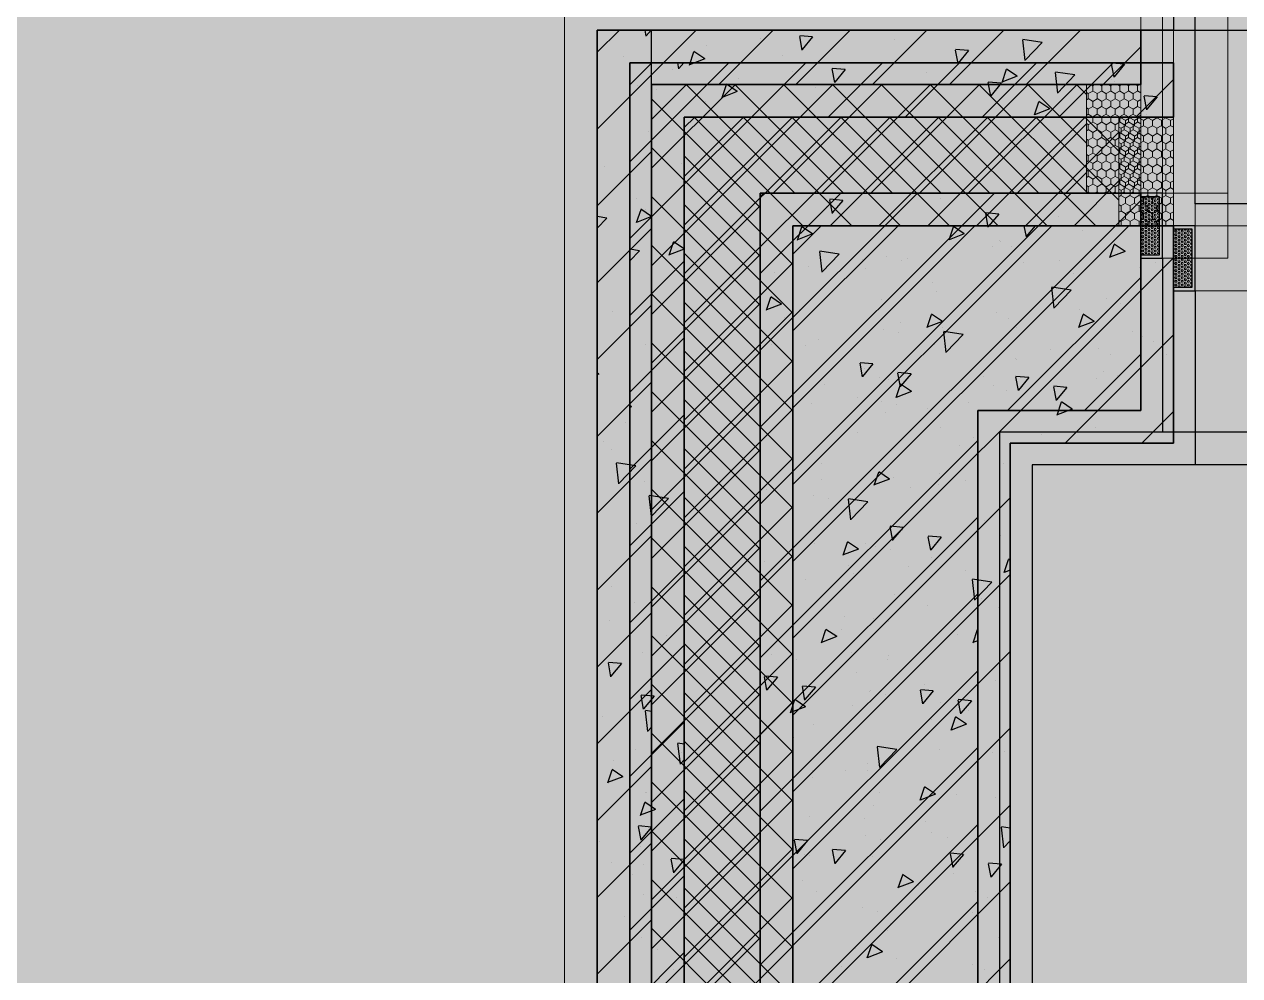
# Model space of a CAD drawing. Header units: inches. Extents: x 143994 to 247866, y 243815 to 272761.
# Drawn here: x 159149 to 160267, y 263256 to 264131 of the extents above; entities that cross this region are included whole.
import ezdxf

# ---------------------------------------------------------------- set-up
doc = ezdxf.new("R2010")
doc.units = ezdxf.units.IN
doc.header["$LTSCALE"] = 1000
doc.header["$MEASUREMENT"] = 0
doc.layers.get('DEFPOINTS').update_dxf_attribs({"color": 62})
for name, color, linetype in [('0-建筑1F', 127, 'Continuous'), ('0-建筑2F', 127, 'Continuous'), ('A-S-face(建筑粉刷线)', 136, 'Continuous'), ('A-Wall-Patn', 255, 'Continuous'), ('PUB_HATCH', 8, 'Continuous')]:
    doc.layers.add(name, color=color, linetype=linetype)
for name, color, linetype, lineweight in [('A-M-Stone', 11, 'Continuous', 15), ('A-Wall', 254, 'Continuous', 35), ('MQ-HZ幕墙绘制', 6, 'Continuous', 13), ('W-保温层', 8, 'Continuous', 13)]:
    doc.layers.add(name, color=color, linetype=linetype, lineweight=lineweight)

# ---------------------------------------------------------------- blocks, each defined once
blk = doc.blocks.new('144')
at = {"layer": 'MQ-HZ幕墙绘制'}
h = blk.add_hatch(dxfattribs=at)
h.set_pattern_fill('HONEY', color=127, scale=3, angle=-90)
h.set_pattern_definition([(270, (1022276.5767, -378726.782), (4.124445, -7.14375), [4.7625, -9.525]), (30, (1022276.5767, -378726.782), (4.12444648, 7.143749147), [4.7625, -9.525]), (330, (1022276.5767, -378726.782), (8.24889148, -8.53e-07), [-9.525, 4.7625])])
h.paths.add_polyline_path([(641136.9, -376210.3), (641136.9, -376110.3), (641086.9, -376110.3), (641086.9, -376210.3)])
h = blk.add_hatch(dxfattribs=at)
h.set_pattern_fill('HEX', color=127, angle=-180, style=0)
h.set_pattern_definition([(180, (641312.314, -377391.232), (-6e-16, -1.649778), [0.9525, -1.905]), (300, (641312.314, -377391.232), (1.4287497, 0.824889), [0.9525, -1.905]), (240, (641311.3615, -377391.232), (1.4287497, -0.824889), [0.9525, -1.905])])
h.paths.add_polyline_path([(641136.9, -376213.3), (641136.9, -376267.3), (641153.9, -376267.3), (641153.9, -376213.3)])
at = {"layer": 'A-M-Stone', "color": 127}
blk.add_line((640606.9, -379670.3), (640606.9, -376030.3), dxfattribs=at)
at = {"layer": 'A-S-face(建筑粉刷线)', "color": 127}
for p, q in [((641136.9, -376430.3), (641006.9, -376430.3)), ((641006.9, -376430.3), (641006.9, -380030.3))]:
    blk.add_line(p, q, dxfattribs=at)
blk.add_lwpolyline([(641156.9, -376270.3), (641156.9, -376430.3), (641136.9, -376430.3)], dxfattribs=at)
at = {"layer": 'A-Wall', "color": 127}
for p, q in [((641136.9, -376060.3), (640636.9, -376060.3)), ((640636.9, -376060.3), (640636.9, -379750.3)), ((641136.9, -376110.3), (641136.9, -376060.3)), ((640686.9, -379750.3), (640686.9, -376110.3)), ((640686.9, -376110.3), (641136.9, -376110.3)), ((641136.9, -376210.3), (640786.9, -376210.3)), ((640786.9, -376210.3), (640786.9, -379850.3)), ((641136.9, -376410.3), (641136.9, -376210.3)), ((640986.9, -380010.3), (640986.9, -376410.3)), ((640986.9, -376410.3), (641136.9, -376410.3))]:
    blk.add_line(p, q, dxfattribs=at)
at = {"layer": 'MQ-HZ幕墙绘制', "color": 127}
for p, q in [((641216.9, -376240.3), (641216.9, -375230.3)), ((641136.9, -376210.3), (641136.9, -375930.3)), ((641156.9, -375930.3), (641156.9, -376210.3)), ((641156.9, -376210.3), (641136.9, -376210.3)), ((641216.9, -376210.3), (641156.9, -376210.3)), ((641156.9, -376210.3), (641156.9, -376270.3)), ((641216.9, -376270.3), (641216.9, -376210.3)), ((641156.9, -376270.3), (641216.9, -376270.3))]:
    blk.add_line(p, q, dxfattribs=at)
blk.add_lwpolyline([(641136.9, -376210.3), (641136.9, -376110.3), (641086.9, -376110.3), (641086.9, -376210.3)], close=True, dxfattribs=at)
at = {"layer": 'MQ-HZ幕墙绘制', "color": 127, "lineweight": -3}
blk.add_lwpolyline([(641156.9, -376270.3), (641156.9, -376210.3), (641139.9, -376210.3), (641139.9, -376210.3), (641136.9, -376210.3), (641136.9, -376213.3), (641153.9, -376213.3), (641153.9, -376267.3), (641136.9, -376267.3), (641136.9, -376270.3), (641139.9, -376270.3), (641139.9, -376270.3), (641156.9, -376270.3, 0.000051)], format="xyb", dxfattribs=at)
at = {"layer": 'MQ-HZ幕墙绘制', "color": 127}
blk.add_arc((641220.2, -376237), 1006.7, 359.8126, 90.1874, dxfattribs=at)
at = {"layer": 'PUB_HATCH', "color": 127, "linetype": 'Continuous'}
for p, q in [((640728, -376060.3), (640636.9, -376151.4)), ((640657.3, -376060.3), (640636.9, -376080.7)), ((640680.7, -376060.3), (640681.7, -376066)), ((640686.5, -376060.3), (640682, -376065.5)), ((640798.7, -376060.3), (640748.7, -376110.3)), ((640869.5, -376060.3), (640819.5, -376110.3)), ((640940.2, -376060.3), (640890.2, -376110.3)), ((641010.9, -376060.3), (640960.9, -376110.3)), ((641081.6, -376060.3), (641031.6, -376110.3)), ((640651.4, -376066.1), (640651.4, -376066.1)), ((640787, -376068), (640787, -376068)), ((640822.9, -376066.1), (640825.2, -376078.6)), ((640835.1, -376066.6), (640823.2, -376065.6)), ((640835.1, -376066.6), (640825.5, -376078.1)), ((640910.1, -376069.2), (640910.1, -376069.2)), ((641028.2, -376069.2), (641030.4, -376088.2)), ((641046.3, -376071.6), (641028.5, -376068.8)), ((641046.3, -376071.6), (641030.7, -376087.8)), ((640725.6, -376080.6), (640721.5, -376092.7)), ((640735.8, -376086.8), (640725.9, -376080.1)), ((640737, -376074.6), (640737, -376074.6)), ((640807.5, -376083.3), (640807.5, -376083.3)), ((640966.3, -376078.6), (640968.7, -376091.1)), ((640978.6, -376079.2), (640966.6, -376078.1)), ((640978.6, -376079.2), (640968.9, -376090.6)), ((641136.9, -376075.7), (641102.3, -376110.3)), ((640661.2, -376084.6), (640661.2, -376084.6)), ((640735.8, -376086.8), (640721.8, -376092.2)), ((641109.8, -376091.2), (641112.1, -376103.7)), ((641122, -376091.7), (641110.1, -376090.7)), ((641122, -376091.7), (641112.4, -376103.2)), ((640706.4, -376096.1), (640706.4, -376096.1)), ((641013, -376096.6), (641009, -376108.7)), ((641023.2, -376102.8), (641009.2, -376108.2)), ((641023.2, -376102.8), (641013.3, -376096.1)), ((641109.7, -376105.3), (641109.7, -376105.3)), ((641112.8, -376097.1), (641112.8, -376097.1)), ((640674.4, -376111.7), (640674.4, -376111.7)), ((641112.6, -376108), (641112.6, -376108)), ((640684.3, -376153.5), (640684.3, -376153.5)), ((640686.9, -376172.1), (640636.9, -376222.1)), ((640643.2, -376185.4), (640643.2, -376185.4)), ((641073, -376210.3), (640786.9, -376496.4)), ((641002.3, -376210.3), (640786.9, -376425.7)), ((640931.6, -376210.3), (640786.9, -376354.9)), ((640860.9, -376210.3), (640786.9, -376284.2)), ((640790.2, -376210.3), (640786.9, -376213.5)), ((641136.9, -376217.1), (640786.9, -376567.1)), ((640802.6, -376216.4), (640802.6, -376216.4)), ((640850.6, -376216.5), (640853, -376229)), ((640862.9, -376217), (640850.9, -376216)), ((640862.9, -376217), (640853.2, -376228.5)), ((640952.8, -376215.4), (640952.8, -376215.4)), ((640676.9, -376225.6), (640672.9, -376237.7)), ((640686.9, -376231.7), (640677.2, -376225.1)), ((640681.8, -376225.8), (640681.8, -376225.8)), ((640848.1, -376222.4), (640848.1, -376222.4)), ((640954.9, -376226.9), (640954.9, -376226.9)), ((640994.1, -376229.1), (640996.4, -376241.6)), ((641006.3, -376229.6), (640994.4, -376228.5)), ((640645.9, -376233.3), (640636.9, -376231.9)), ((640645.9, -376233.3), (640636.9, -376242.7)), ((640686.9, -376231.9), (640673.2, -376237.2)), ((640836.2, -376235.4), (640836.2, -376235.4)), ((641006.3, -376229.6), (640996.7, -376241.1)), ((641061.7, -376231.4), (641061.7, -376231.4)), ((641117.4, -376239.3), (641117.4, -376239.3)), ((641133.4, -376238.3), (641133.4, -376238.3)), ((640686.9, -376242.8), (640636.9, -376292.8)), ((640964.3, -376241.6), (640960.3, -376253.7)), ((640974.6, -376247.9), (640960.6, -376253.2)), ((640974.6, -376247.9), (640964.6, -376241.1)), ((641083.4, -376244.9), (641083.4, -376244.9)), ((641107.7, -376241.1), (641107.7, -376241.1)), ((641000.8, -376259.3), (641000.8, -376259.3)), ((641006.7, -376253.9), (641006.7, -376253.9)), ((641007.6, -376254.8), (641007.6, -376254.8)), ((640841.3, -376264), (640843.5, -376283)), ((640859.4, -376266.4), (640841.6, -376263.7)), ((640859.4, -376266.4), (640843.8, -376282.6)), ((640881.3, -376271.5), (640881.3, -376271.5)), ((640902.8, -376268.9), (640902.8, -376268.9)), ((640800.2, -376283), (640800.2, -376283)), ((640831.2, -376278.1), (640831.2, -376278.1)), ((640884.1, -376279.3), (640884.1, -376279.3)), ((641136.9, -376287.8), (641014.4, -376410.3)), ((640796.3, -376306.2), (640792.2, -376318.2)), ((640806.5, -376312.4), (640796.6, -376305.7)), ((641054.7, -376297.1), (641056.9, -376316.1)), ((641072.8, -376299.5), (641055, -376296.8)), ((641072.8, -376299.5), (641057.2, -376315.8)), ((640686.9, -376313.5), (640636.9, -376363.5)), ((640806.5, -376312.4), (640792.5, -376317.7)), ((641080.8, -376317.2), (641080.8, -376317.2)), ((641105.3, -376307.7), (641105.3, -376307.7)), ((640650.9, -376319.3), (640650.9, -376319.3)), ((640809.2, -376324.6), (640809.2, -376324.6)), ((640916, -376329.1), (640916, -376329.1)), ((641004.3, -376320.5), (641004.3, -376320.5)), ((641030.7, -376323.8), (641030.7, -376323.8)), ((641083.7, -376322.2), (641079.7, -376334.3)), ((641094, -376328.4), (641080, -376333.8)), ((641094, -376328.4), (641084, -376321.7)), ((640900.4, -376335.5), (640900.4, -376335.5)), ((640955, -376333.7), (640955, -376333.7)), ((641022.7, -376333.6), (641022.7, -376333.6)), ((641129.5, -376338.1), (641129.5, -376338.1)), ((640797.7, -376349.6), (640797.7, -376349.6)), ((640828.7, -376350.4), (640828.7, -376350.4)), ((641136.9, -376358.5), (641085.1, -376410.3)), ((641109.1, -376358.6), (641109.1, -376358.6)), ((640878.4, -376366.9), (640880.7, -376379.5)), ((640890.6, -376367.5), (640878.7, -376366.4)), ((640890.6, -376367.5), (640881, -376379)), ((641102.9, -376374.3), (641102.9, -376374.3)), ((640638.5, -376376.9), (640636.9, -376375.8)), ((640638.5, -376376.9), (640636.9, -376377.5)), ((640686.9, -376384.2), (640636.9, -376434.2)), ((640992.5, -376378.6), (640992.5, -376378.6)), ((641021.8, -376379.5), (641024.2, -376392)), ((641034.1, -376380), (641022.1, -376379)), ((641034.1, -376380), (641024.4, -376391.5)), ((640915.7, -376386.7), (640911.6, -376398.8)), ((640925.9, -376392.9), (640911.9, -376398.3)), ((640925.9, -376392.9), (640916, -376386.2)), ((641001.9, -376387.1), (641001.9, -376387.1)), ((641028.2, -376396), (641028.2, -376396)), ((640834, -376403.9), (640834, -376403.9)), ((640875.9, -376398.6), (640875.9, -376398.6)), ((640898, -376402.1), (640898, -376402.1)), ((640978.1, -376402.6), (640978.1, -376402.6)), ((640795.3, -376416.2), (640795.3, -376416.2)), ((640902.4, -376412.6), (640902.4, -376412.6)), ((640940.8, -376408.4), (640940.8, -376408.4)), ((640662.6, -376421.7), (640662.6, -376421.7)), ((640642.6, -376438.7), (640642.6, -376438.7)), ((640986.9, -376437.8), (640786.9, -376637.8)), ((640876.2, -376430.7), (640876.2, -376430.7)), ((640982.9, -376435.2), (640982.9, -376435.2)), ((640650.3, -376445.8), (640650.3, -376445.8)), ((640686.9, -376454.9), (640636.9, -376504.9)), ((640654.4, -376458.8), (640656.6, -376477.8)), ((640672.4, -376461.2), (640654.7, -376458.5)), ((640672.4, -376461.2), (640656.9, -376477.5)), ((640895.6, -376468.7), (640895.6, -376468.7)), ((640952.2, -376468.6), (640952.2, -376468.6)), ((640975.6, -376474.9), (640975.6, -376474.9)), ((640792.9, -376482.8), (640792.9, -376482.8)), ((640925.5, -376481.5), (640925.5, -376481.5)), ((640835.6, -376488.7), (640835.6, -376488.7)), ((640849.8, -376491.5), (640849.8, -376491.5)), ((640867.8, -376491.9), (640870, -376510.9)), ((640885.9, -376494.3), (640868.1, -376491.6)), ((640885.9, -376494.3), (640870.3, -376510.6)), ((640986.9, -376508.5), (640786.9, -376708.5)), ((640673.4, -376514.7), (640673.4, -376514.7)), ((640906.1, -376517.4), (640908.5, -376529.9)), ((640918.4, -376517.9), (640906.4, -376516.9)), ((640918.4, -376517.9), (640908.7, -376529.4)), ((640686.9, -376525.7), (640636.9, -376575.7)), ((640837.2, -376532.9), (640837.2, -376532.9)), ((640867, -376531.7), (640863, -376543.8)), ((640877.3, -376537.9), (640863.3, -376543.3)), ((640877.3, -376537.9), (640867.3, -376531.2)), ((640883.5, -376532.6), (640883.5, -376532.6)), ((640893.1, -376535.3), (640893.1, -376535.3)), ((640944, -376537.4), (640944, -376537.4)), ((640790.4, -376549.3), (640790.4, -376549.3)), ((640872.9, -376560.4), (640872.9, -376560.4)), ((640923, -376553.8), (640923, -376553.8)), ((640650.3, -376572.6), (640650.3, -376572.6)), ((640797.2, -376570.4), (640797.2, -376570.4)), ((640670.8, -376587), (640670.8, -376587)), ((640986.9, -376579.2), (640786.9, -376779.2)), ((640686.9, -376596.4), (640636.9, -376646.4)), ((640648.5, -376603.2), (640648.5, -376603.2)), ((640890.7, -376601.8), (640890.7, -376601.8)), ((640788, -376615.9), (640788, -376615.9)), ((640862, -376612.2), (640862, -376612.2)), ((640968.8, -376616.7), (640968.8, -376616.7)), ((640986.4, -376612.2), (640982.3, -376624.3)), ((640986.9, -376611.9), (640986.7, -376611.7)), ((640986.9, -376622.2), (640982.6, -376623.8)), ((640647, -376642.7), (640649.3, -376655.3)), ((640659.2, -376643.3), (640647.3, -376642.2)), ((640797.4, -376634.6), (640797.4, -376634.6)), ((640820.3, -376639.3), (640820.3, -376639.3)), ((640870.4, -376632.7), (640870.4, -376632.7)), ((640904.2, -376639.1), (640904.2, -376639.1)), ((640659.2, -376643.3), (640649.6, -376654.8)), ((640986.9, -376649.9), (640786.9, -376849.9)), ((640875.3, -376651.9), (640875.3, -376651.9)), ((640790.4, -376655.3), (640792.7, -376667.8)), ((640802.7, -376655.8), (640790.7, -376654.8)), ((640802.7, -376655.8), (640793, -376667.3)), ((640686.9, -376667.1), (640636.9, -376717.1)), ((640828.6, -376682.9), (640818.6, -376676.2)), ((640888.3, -376668.4), (640888.3, -376668.4)), ((640933.9, -376667.8), (640936.2, -376680.4)), ((640946.1, -376668.4), (640934.2, -376667.3)), ((640946.1, -376668.4), (640936.5, -376679.9)), ((640680.9, -376686.8), (640683.1, -376705.8)), ((640686.9, -376687.3), (640681.2, -376686.4)), ((640818.4, -376676.7), (640814.3, -376688.8)), ((640828.6, -376682.9), (640814.6, -376688.3)), ((640642, -376691.9), (640642, -376691.9)), ((640684.5, -376695.3), (640684.5, -376695.3)), ((640944.1, -376694.9), (640944.1, -376694.9)), ((640686.9, -376701.7), (640683.4, -376705.4)), ((640986.9, -376720.6), (640786.9, -376920.6)), ((640817.7, -376711.6), (640817.7, -376711.6)), ((640894.3, -376719.9), (640896.5, -376738.9)), ((640912.4, -376722.3), (640894.6, -376719.5)), ((640651.7, -376732.3), (640651.7, -376732.3)), ((640912.4, -376722.3), (640896.8, -376738.5)), ((640951.7, -376721.9), (640951.7, -376721.9)), ((640686.9, -376737.8), (640636.9, -376787.8)), ((640650.3, -376741.2), (640646.3, -376753.3)), ((640660.6, -376747.5), (640650.6, -376740.7)), ((640835, -376741.9), (640835, -376741.9)), ((640865.2, -376741.3), (640865.2, -376741.3)), ((640885.8, -376735), (640885.8, -376735)), ((640660.6, -376747.5), (640646.5, -376752.8)), ((640972, -376745.8), (640972, -376745.8)), ((640682.1, -376761.9), (640682.1, -376761.9)), ((640937.7, -376757.3), (640933.7, -376769.3)), ((640948, -376763.5), (640934, -376768.8)), ((640948, -376763.5), (640938, -376756.8)), ((640967.2, -376763.9), (640967.2, -376763.9)), ((640891.4, -376773.8), (640891.4, -376773.8)), ((640882.9, -376785.8), (640882.9, -376785.8)), ((640674.7, -376793.2), (640677, -376805.7)), ((640686.9, -376793.7), (640675, -376792.7)), ((640686.9, -376793.8), (640677.3, -376805.2)), ((640986.9, -376791.3), (640786.9, -376991.3)), ((640686.9, -376808.5), (640636.9, -376858.5)), ((640639.3, -376807), (640639.3, -376807)), ((640818.2, -376805.7), (640820.5, -376818.2)), ((640830.4, -376806.2), (640818.5, -376805.2)), ((640830.4, -376806.2), (640820.8, -376817.7)), ((640883.4, -376801.6), (640883.4, -376801.6)), ((640676.5, -376811.6), (640676.5, -376811.6)), ((640890.1, -376820.6), (640890.1, -376820.6)), ((640961.6, -376818.3), (640964, -376830.8)), ((640973.9, -376818.8), (640961.9, -376817.8)), ((640973.9, -376818.8), (640964.2, -376830.3)), ((640649.7, -376825.9), (640649.7, -376825.9)), ((640679.7, -376828.5), (640679.7, -376828.5)), ((640825.5, -376843), (640825.5, -376843)), ((640914.6, -376842.7), (640914.6, -376842.7)), ((640964.6, -376836.1), (640964.6, -376836.1)), ((640838.8, -376852.7), (640838.8, -376852.7)), ((640932.2, -376847.5), (640932.2, -376847.5)), ((640984.8, -376853.1), (640984.8, -376853.1)), ((640986.9, -376862.1), (640786.9, -377062.1)), ((640662.4, -376875.9), (640662.4, -376875.9)), ((640881, -376868.1), (640881, -376868.1)), ((640686.9, -376879.2), (640636.9, -376929.2)), ((640677.3, -376895), (640677.3, -376895)), ((640874.7, -376905.2), (640874.7, -376905.2)), ((640889.1, -376902.3), (640885, -376914.4)), ((640899.3, -376908.5), (640885.3, -376913.9)), ((640899.3, -376908.5), (640889.4, -376901.8)), ((640862, -376921.6), (640862, -376921.6)), ((640912, -376915), (640912, -376915)), ((640982.4, -376919.7), (640982.4, -376919.7))]:
    blk.add_line(p, q, dxfattribs=at)
at = {"layer": 'PUB_HATCH', "color": 127}
blk.add_line((644666.9, -376430.3), (641156.9, -376430.3), dxfattribs=at)
at = {"layer": 'W-保温层', "color": 127, "linetype": 'Continuous'}
for p, q in [((640853.8, -376110.3), (640686.9, -376277.1)), ((640808.9, -376110.3), (640686.9, -376232.2)), ((640764, -376110.3), (640686.9, -376187.3)), ((640719, -376110.3), (640686.9, -376142.4)), ((640718.6, -376110.3), (640818.6, -376210.3)), ((640763.5, -376110.3), (640863.5, -376210.3)), ((640898.7, -376110.3), (640798.7, -376210.3)), ((640808.4, -376110.3), (640908.4, -376210.3)), ((640943.6, -376110.3), (640843.6, -376210.3)), ((640853.3, -376110.3), (640953.3, -376210.3)), ((640988.5, -376110.3), (640888.5, -376210.3)), ((640898.2, -376110.3), (640998.2, -376210.3)), ((641033.4, -376110.3), (640933.4, -376210.3)), ((640943.1, -376110.3), (641043.1, -376210.3)), ((641078.3, -376110.3), (640978.3, -376210.3)), ((640988, -376110.3), (641086.9, -376209.2)), ((641032.9, -376110.3), (641086.9, -376164.3)), ((641077.8, -376110.3), (641086.9, -376119.4)), ((640686.9, -376123.5), (640786.9, -376223.5)), ((641086.9, -376146.5), (641023.2, -376210.3)), ((640686.9, -376168.4), (640786.9, -376268.4)), ((641086.9, -376191.4), (641068.1, -376210.3)), ((640686.9, -376213.3), (640786.9, -376313.3)), ((640786.9, -376222), (640686.9, -376322)), ((640686.9, -376258.2), (640786.9, -376358.2)), ((640786.9, -376266.9), (640686.9, -376366.9)), ((640686.9, -376303.1), (640786.9, -376403.1)), ((640786.9, -376311.8), (640686.9, -376411.8)), ((640686.9, -376348), (640786.9, -376448)), ((640786.9, -376356.7), (640686.9, -376456.7)), ((640686.9, -376392.9), (640786.9, -376492.9)), ((640786.9, -376401.6), (640686.9, -376501.6)), ((640686.9, -376437.8), (640786.9, -376537.8)), ((640786.9, -376446.5), (640686.9, -376546.5)), ((640686.9, -376482.7), (640786.9, -376582.7)), ((640786.9, -376491.4), (640686.9, -376591.4)), ((640686.9, -376527.6), (640786.9, -376627.6)), ((640786.9, -376536.3), (640686.9, -376636.3)), ((640686.9, -376572.5), (640786.9, -376672.5)), ((640786.9, -376581.2), (640686.9, -376681.2)), ((640686.9, -376617.4), (640786.9, -376717.4)), ((640786.9, -376626.1), (640686.9, -376726.1)), ((640686.9, -376662.3), (640786.9, -376762.3)), ((640786.9, -376671), (640686.9, -376771)), ((640686.9, -376707.2), (640786.9, -376807.2)), ((640786.9, -376715.9), (640686.9, -376815.9)), ((640686.9, -376752.1), (640786.9, -376852.1)), ((640786.9, -376760.8), (640686.9, -376860.8)), ((640686.9, -376797), (640786.9, -376897)), ((640786.9, -376805.7), (640686.9, -376905.7)), ((640686.9, -376841.9), (640786.9, -376941.9)), ((640786.9, -376850.6), (640686.9, -376950.6)), ((640686.9, -376886.8), (640786.9, -376986.8)), ((640786.9, -376895.5), (640686.9, -376995.5))]:
    blk.add_line(p, q, dxfattribs=at)
at = {"layer": 'W-保温层', "color": 127}
for p, q in [((641086.9, -376110.3), (640686.9, -376110.3)), ((640686.9, -376110.3), (640686.9, -379850.3)), ((641086.9, -376210.3), (641086.9, -376110.3)), ((640786.9, -379850.3), (640786.9, -376210.3)), ((640786.9, -376210.3), (641086.9, -376210.3))]:
    blk.add_line(p, q, dxfattribs=at)
blk = doc.blocks.new('1442323')
at = {"layer": 'MQ-HZ幕墙绘制'}
h = blk.add_hatch(dxfattribs=at)
h.set_pattern_fill('HONEY', color=127, scale=3, angle=-90)
h.set_pattern_definition([(270, (1064326.5767, -378815.8117), (4.124445, -7.14375), [4.7625, -9.525]), (30, (1064326.5767, -378815.8117), (4.12444648, 7.143749147), [4.7625, -9.525]), (330, (1064326.5767, -378815.8117), (8.24889148, -8.53e-07), [-9.525, 4.7625])])
h.paths.add_polyline_path([(683186.9, -376299.3), (683186.9, -376199.3), (683136.9, -376199.3), (683136.9, -376299.3)])
h = blk.add_hatch(dxfattribs=at)
h.set_pattern_fill('HEX', color=127, angle=-180, style=0)
h.set_pattern_definition([(180, (683362.314, -377480.2616), (-6e-16, -1.649778), [0.9525, -1.905]), (300, (683362.314, -377480.2616), (1.4287497, 0.824889), [0.9525, -1.905]), (240, (683361.3615, -377480.2616), (1.4287497, -0.824889), [0.9525, -1.905])])
h.paths.add_polyline_path([(683186.9, -376302.3), (683186.9, -376356.3), (683203.9, -376356.3), (683203.9, -376302.3)])
at = {"layer": 'A-M-Stone', "color": 127}
for p in [(682656.9, -380239.3), (683186.9, -376119.3)]:
    blk.add_line(p, (682656.9, -376119.3), dxfattribs=at)
at = {"layer": 'A-S-face(建筑粉刷线)', "color": 127}
for p, q in [((683186.9, -376519.3), (683056.9, -376519.3)), ((683056.9, -376519.3), (683056.9, -380239.3))]:
    blk.add_line(p, q, dxfattribs=at)
blk.add_lwpolyline([(683206.9, -376359.3), (683206.9, -376519.3), (683186.9, -376519.3)], dxfattribs=at)
at = {"layer": 'A-Wall', "color": 127}
for p, q in [((683186.9, -376149.3), (682686.9, -376149.3)), ((682686.9, -376149.3), (682686.9, -380239.3)), ((683186.9, -376199.3), (683186.9, -376149.3)), ((682736.9, -380239.3), (682736.9, -376199.3)), ((682736.9, -376199.3), (683186.9, -376199.3)), ((683186.9, -376299.3), (682836.9, -376299.3)), ((682836.9, -376299.3), (682836.9, -380239.3)), ((683186.9, -376499.3), (683186.9, -376299.3)), ((683036.9, -380239.3), (683036.9, -376499.3)), ((683036.9, -376499.3), (683186.9, -376499.3))]:
    blk.add_line(p, q, dxfattribs=at)
at = {"layer": 'MQ-HZ幕墙绘制', "color": 127}
for p, q in [((683186.9, -376019.3), (683186.9, -376299.3)), ((683206.9, -376299.3), (683206.9, -376019.3)), ((683186.9, -376299.3), (683206.9, -376299.3)), ((683206.9, -376299.3), (683266.9, -376299.3)), ((683206.9, -376359.3), (683206.9, -376299.3)), ((683266.9, -376359.3), (683206.9, -376359.3))]:
    blk.add_line(p, q, dxfattribs=at)
blk.add_lwpolyline([(683186.9, -376299.3), (683186.9, -376199.3), (683136.9, -376199.3), (683136.9, -376299.3)], close=True, dxfattribs=at)
at = {"layer": 'MQ-HZ幕墙绘制', "color": 127, "lineweight": -3}
blk.add_lwpolyline([(683206.9, -376359.3), (683206.9, -376299.3), (683189.9, -376299.3), (683189.9, -376299.3), (683186.9, -376299.3), (683186.9, -376302.3), (683203.9, -376302.3), (683203.9, -376356.3), (683186.9, -376356.3), (683186.9, -376359.3), (683189.9, -376359.3), (683189.9, -376359.3), (683206.9, -376359.3, 0.000051)], format="xyb", dxfattribs=at)
at = {"layer": 'PUB_HATCH', "color": 127, "linetype": 'Continuous'}
for p, q in [((682778, -376149.3), (682686.9, -376240.4)), ((682707.3, -376149.3), (682686.9, -376169.7)), ((682730.7, -376149.3), (682731.7, -376155.1)), ((682736.5, -376149.3), (682732, -376154.6)), ((682848.7, -376149.3), (682798.7, -376199.3)), ((682919.5, -376149.3), (682869.5, -376199.3)), ((682990.2, -376149.3), (682940.2, -376199.3)), ((683060.9, -376149.3), (683010.9, -376199.3)), ((683131.6, -376149.3), (683081.6, -376199.3)), ((682701.4, -376155.1), (682701.4, -376155.1)), ((682837, -376157), (682837, -376157)), ((682872.9, -376155.1), (682875.2, -376167.6)), ((682885.1, -376155.6), (682873.2, -376154.6)), ((682885.1, -376155.6), (682875.5, -376167.1)), ((682960.1, -376158.2), (682960.1, -376158.2)), ((683078.2, -376158.2), (683080.4, -376177.2)), ((683096.3, -376160.6), (683078.5, -376157.9)), ((683096.3, -376160.6), (683080.7, -376176.9)), ((682775.6, -376169.6), (682771.5, -376181.7)), ((682785.8, -376175.8), (682775.9, -376169.1)), ((682787, -376163.6), (682787, -376163.6)), ((682857.5, -376172.3), (682857.5, -376172.3)), ((683016.3, -376167.6), (683018.7, -376180.2)), ((683028.6, -376168.2), (683016.6, -376167.1)), ((683028.6, -376168.2), (683018.9, -376179.7)), ((683186.9, -376164.7), (683152.3, -376199.3)), ((682711.2, -376173.6), (682711.2, -376173.6)), ((682785.8, -376175.8), (682771.8, -376181.2)), ((683159.8, -376180.2), (683162.1, -376192.7)), ((683172, -376180.7), (683160.1, -376179.7)), ((683172, -376180.7), (683162.4, -376192.2)), ((682756.4, -376185.1), (682756.4, -376185.1)), ((683063, -376185.6), (683059, -376197.7)), ((683073.2, -376191.9), (683059.2, -376197.2)), ((683073.2, -376191.9), (683063.3, -376185.1)), ((683159.7, -376194.4), (683159.7, -376194.4)), ((683162.8, -376186.1), (683162.8, -376186.1)), ((682724.4, -376200.7), (682724.4, -376200.7)), ((683162.6, -376197), (683162.6, -376197)), ((682734.3, -376242.5), (682734.3, -376242.5)), ((682736.9, -376261.1), (682686.9, -376311.1)), ((682693.2, -376274.5), (682693.2, -376274.5)), ((683145.9, -376299.3), (682836.9, -376608.2)), ((683075.2, -376299.3), (682836.9, -376537.5)), ((683004.4, -376299.3), (682836.9, -376466.8)), ((682933.7, -376299.3), (682836.9, -376396.1)), ((682863, -376299.3), (682836.9, -376325.4)), ((682844.9, -376300.7), (682840.8, -376312.8)), ((682855.1, -376306.9), (682841.1, -376312.3)), ((682855.1, -376306.9), (682845.1, -376300.2)), ((683049.4, -376299.3), (683051.4, -376309.7)), ((683059.9, -376299.3), (683051.6, -376309.2)), ((683140.6, -376304.1), (683140.6, -376304.1)), ((682726.9, -376314.7), (682722.9, -376326.7)), ((682736.9, -376320.7), (682727.2, -376314.2)), ((682731.8, -376314.8), (682731.8, -376314.8)), ((683037.9, -376318.2), (683037.9, -376318.2)), ((683132.3, -376316.8), (683128.2, -376328.8)), ((683142.5, -376322.9), (683132.6, -376316.2)), ((682695.9, -376322.3), (682686.9, -376320.9)), ((682695.9, -376322.3), (682686.9, -376331.7)), ((682736.9, -376321), (682723.2, -376326.2)), ((683186.9, -376329), (682836.9, -376679)), ((682942.5, -376329.1), (682942.5, -376329.1)), ((683142.5, -376322.9), (683128.5, -376328.3)), ((682736.9, -376331.8), (682686.9, -376381.8)), ((682936.9, -376331), (682936.9, -376331)), ((683049.2, -376333.6), (683049.2, -376333.6)), ((683082, -376331.3), (683082, -376331.3)), ((683156, -376338.1), (683156, -376338.1)), ((683170.9, -376333.6), (683170.9, -376333.6)), ((682965.4, -376351.3), (682965.4, -376351.3)), ((683095.1, -376343.5), (683095.1, -376343.5)), ((682968.8, -376360.2), (682968.8, -376360.2)), ((682848.8, -376371.3), (682848.8, -376371.3)), ((682918.7, -376366.8), (682918.7, -376366.8)), ((683138.1, -376370.7), (683138.1, -376370.7)), ((682843, -376376.7), (682843, -376376.7)), ((682964.2, -376381.3), (682960.2, -376393.4)), ((682974.5, -376387.4), (682964.5, -376380.7)), ((683035.5, -376384.8), (683035.5, -376384.8)), ((682974.5, -376387.4), (682960.5, -376392.8)), ((682993.5, -376399.4), (682975.7, -376396.6)), ((682736.9, -376402.6), (682686.9, -376452.6)), ((682860.5, -376403.9), (682860.5, -376403.9)), ((682934.4, -376397.6), (682934.4, -376397.6)), ((682975.4, -376397), (682977.6, -376416)), ((682993.5, -376399.4), (682977.9, -376415.6)), ((683186.9, -376399.7), (683087.3, -376499.3)), ((683158.4, -376401.3), (683158.4, -376401.3)), ((683168.3, -376405.8), (683168.3, -376405.8)), ((682700.9, -376408.4), (682700.9, -376408.4)), ((682967.3, -376408.4), (682967.3, -376408.4)), ((683074, -376412.9), (683074, -376412.9)), ((683118.2, -376412.4), (683118.2, -376412.4)), ((683180.8, -376417.4), (683180.8, -376417.4)), ((683041.8, -376421.3), (683041.8, -376421.3)), ((683042.5, -376422.4), (683042.5, -376422.4)), ((682902.7, -376430.8), (682902.7, -376430.8)), ((682916.2, -376439), (682916.2, -376439)), ((682925.1, -376441.3), (682925.1, -376441.3)), ((682933.3, -376435.1), (682935.7, -376447.6)), ((682945.6, -376435.6), (682933.6, -376434.5)), ((682945.6, -376435.6), (682935.9, -376447.1)), ((683009.4, -376435.3), (683009.4, -376435.3)), ((683116.2, -376439.8), (683116.2, -376439.8)), ((683135.7, -376437.3), (683135.7, -376437.3)), ((682866.1, -376445.6), (682866.1, -376445.6)), ((683033, -376451.4), (683033, -376451.4)), ((683076.8, -376447.6), (683079.1, -376460.2)), ((683089, -376448.1), (683077.1, -376447.1)), ((683089, -376448.1), (683079.4, -376459.6)), ((683083.6, -376461.8), (683079.6, -376473.9)), ((683093.9, -376468), (683083.9, -376461.3)), ((682688.5, -376465.9), (682686.9, -376464.8)), ((682688.5, -376465.9), (682686.9, -376466.5)), ((682736.9, -376473.3), (682686.9, -376523.3)), ((682932, -376464.2), (682932, -376464.2)), ((683093.9, -376468), (683079.9, -376473.3)), ((683089.7, -376465.2), (683089.7, -376465.2)), ((683186.9, -376470.4), (683158, -376499.3)), ((682973.1, -376485.2), (682973.1, -376485.2)), ((683115.7, -376484.7), (683115.7, -376484.7)), ((683065.6, -376491.3), (683065.6, -376491.3)), ((682856.4, -376505.3), (682856.4, -376505.3)), ((682989.9, -376501.3), (682989.9, -376501.3)), ((682712.6, -376510.7), (682712.6, -376510.7)), ((682863.6, -376517.9), (682863.6, -376517.9)), ((683030.6, -376518), (683030.6, -376518)), ((682692.6, -376527.7), (682692.6, -376527.7)), ((682915.6, -376526.3), (682911.5, -376538.4)), ((682925.8, -376532.5), (682915.9, -376525.8)), ((682929.6, -376530.8), (682929.6, -376530.8)), ((682700.3, -376534.8), (682700.3, -376534.8)), ((682863.7, -376533), (682863.7, -376533)), ((682925.8, -376532.5), (682911.8, -376537.8)), ((682970.5, -376537.5), (682970.5, -376537.5)), ((682736.9, -376544), (682686.9, -376594)), ((682704.4, -376547.9), (682706.6, -376566.9)), ((682722.4, -376550.3), (682704.7, -376547.5)), ((682722.4, -376550.3), (682706.9, -376566.5)), ((683036.9, -376549.7), (682836.9, -376749.7)), ((683013, -376570.2), (683013, -376570.2)), ((682937.3, -376580.2), (682937.3, -376580.2)), ((682961.1, -376585.5), (682963.4, -376598)), ((682973.3, -376586), (682961.4, -376585)), ((682973.3, -376586), (682963.7, -376597.5)), ((683028.2, -376584.5), (683028.2, -376584.5)), ((682927.1, -376597.3), (682927.1, -376597.3)), ((682723.4, -376603.7), (682723.4, -376603.7)), ((682964.8, -376604.6), (682964.8, -376604.6)), ((683035, -376606.8), (683030.9, -376618.9)), ((683036.9, -376607.4), (683035.2, -376606.3)), ((682736.9, -376614.7), (682686.9, -376664.7)), ((683036.9, -376620.4), (682836.9, -376820.4)), ((682888.5, -376612.3), (682888.5, -376612.3)), ((682995.3, -376616.8), (682995.3, -376616.8)), ((683036.9, -376616.2), (683031.2, -376618.4)), ((682848.2, -376624.6), (682848.2, -376624.6)), ((683001.9, -376625), (683004.1, -376644)), ((683020, -376627.3), (683002.2, -376624.6)), ((683020, -376627.3), (683004.4, -376643.6)), ((682930.7, -376639.1), (682930.7, -376639.1)), ((683010.5, -376642.5), (683010.5, -376642.5)), ((682960.4, -376649.1), (682960.4, -376649.1)), ((683025.7, -376651.1), (683025.7, -376651.1)), ((682700.3, -376661.6), (682700.3, -376661.6)), ((682884.7, -376659.1), (682884.7, -376659.1)), ((682924.7, -376663.9), (682924.7, -376663.9)), ((682720.8, -376676), (682720.8, -376676)), ((682866.9, -376671.3), (682862.9, -376683.4)), ((682877.2, -376677.5), (682867.2, -376670.8)), ((682736.9, -376685.4), (682686.9, -376735.4)), ((682877.2, -376677.5), (682863.1, -376682.9)), ((682698.5, -376692.2), (682698.5, -376692.2)), ((683036.9, -376691.1), (682836.9, -376891.1)), ((682924.6, -376694.6), (682924.6, -376694.6)), ((683023.3, -376717.7), (683023.3, -376717.7)), ((682697, -376731.7), (682699.3, -376744.3)), ((682709.2, -376732.3), (682697.3, -376731.2)), ((682709.2, -376732.3), (682699.6, -376743.8)), ((682845.4, -376723.4), (682847.7, -376735.9)), ((682857.6, -376723.9), (682845.7, -376722.9)), ((682857.6, -376723.9), (682848, -376735.4)), ((682907.8, -376728), (682907.8, -376728)), ((682922.3, -376730.5), (682922.3, -376730.5)), ((682957.9, -376721.4), (682957.9, -376721.4)), ((682891.7, -376741.3), (682891.7, -376741.3)), ((682972.5, -376738.5), (682972.5, -376738.5)), ((682988.8, -376735.9), (682991.2, -376748.5)), ((683001.1, -376736.5), (682989.1, -376735.4)), ((683001.1, -376736.5), (682991.4, -376747.9)), ((682986.3, -376751.8), (682982.2, -376763.9)), ((682996.5, -376758), (682986.6, -376751.3)), ((682998.5, -376745.8), (682998.5, -376745.8)), ((682736.9, -376756.1), (682686.9, -376806.1)), ((683036.9, -376761.8), (682836.9, -376961.8)), ((682855.8, -376758.5), (682855.8, -376758.5)), ((682996.5, -376758), (682982.5, -376763.4)), ((682730.9, -376775.8), (682733.1, -376794.8)), ((682736.9, -376776.3), (682731.2, -376775.4)), ((682692, -376781), (682692, -376781)), ((682734.5, -376784.3), (682734.5, -376784.3)), ((683020.9, -376784.3), (683020.9, -376784.3)), ((683031.6, -376783.6), (683031.6, -376783.6)), ((682736.9, -376790.7), (682733.4, -376794.4)), ((682919.8, -376797.1), (682919.8, -376797.1)), ((682855.2, -376806.9), (682855.2, -376806.9)), ((682905.2, -376800.3), (682905.2, -376800.3)), ((682701.7, -376821.3), (682701.7, -376821.3)), ((682916.5, -376820.6), (682916.5, -376820.6)), ((682736.9, -376826.8), (682686.9, -376876.8)), ((682700.3, -376830.3), (682696.3, -376842.4)), ((682710.6, -376836.5), (682700.6, -376829.8)), ((683036.9, -376832.5), (682836.9, -377032.5)), ((683023.3, -376825.1), (683023.3, -376825.1)), ((682710.6, -376836.5), (682696.5, -376841.9)), ((682852, -376843), (682852, -376843)), ((682732.1, -376850.9), (682732.1, -376850.9)), ((682958.7, -376847.5), (682958.7, -376847.5)), ((683018.4, -376850.9), (683018.4, -376850.9)), ((683028.4, -376852.9), (683030.7, -376871.9)), ((683036.9, -376853.8), (683028.7, -376852.5)), ((682917.4, -376863.7), (682917.4, -376863.7)), ((682964.2, -376857.8), (682964.2, -376857.8)), ((682978.9, -376862.5), (682978.9, -376862.5)), ((683036.9, -376865.3), (683031, -376871.5)), ((682873.1, -376873.8), (682875.4, -376886.4)), ((682885.4, -376874.3), (682873.4, -376873.3)), ((682885.4, -376874.3), (682875.7, -376885.8)), ((682724.7, -376882.2), (682727, -376894.7)), ((682736.9, -376882.7), (682725, -376881.7)), ((682736.9, -376882.8), (682727.3, -376894.2)), ((682847.6, -376877.9), (682847.6, -376877.9)), ((682852.6, -376879.1), (682852.6, -376879.1)), ((683016.6, -376886.4), (683018.9, -376898.9)), ((683028.8, -376886.9), (683016.9, -376885.8)), ((683028.8, -376886.9), (683019.2, -376898.4)), ((682736.9, -376897.5), (682686.9, -376947.5)), ((682689.3, -376896.1), (682689.3, -376896.1)), ((682937.6, -376896.9), (682933.6, -376909)), ((682947.9, -376903.1), (682937.9, -376896.3)), ((682726.5, -376900.6), (682726.5, -376900.6)), ((683036.9, -376903.2), (682836.9, -377103.2)), ((682947.9, -376903.1), (682933.9, -376908.4)), ((682699.7, -376914.9), (682699.7, -376914.9)), ((682729.7, -376917.5), (682729.7, -376917.5)), ((683016, -376917.4), (683016, -376917.4)), ((682915, -376930.2), (682915, -376930.2)), ((683002.1, -376931.4), (683002.1, -376931.4)), ((682926.3, -376941.4), (682926.3, -376941.4)), ((682919.8, -376949.7), (682919.8, -376949.7)), ((682924, -376947.8), (682924, -376947.8)), ((683026.5, -376954.2), (683026.5, -376954.2)), ((682712.4, -376965), (682712.4, -376965)), ((682736.9, -376968.2), (682686.9, -377018.2)), ((683036.9, -376973.9), (682836.9, -377173.9)), ((682727.3, -376984.1), (682727.3, -376984.1)), ((683013.6, -376984), (683013.6, -376984))]:
    blk.add_line(p, q, dxfattribs=at)
at = {"layer": 'PUB_HATCH', "color": 127}
blk.add_line((686716.9, -376519.3), (683206.9, -376519.3), dxfattribs=at)
at = {"layer": 'W-保温层', "color": 127, "linetype": 'Continuous'}
for p, q in [((682926.3, -376199.3), (682736.9, -376388.6)), ((682881.4, -376199.3), (682736.9, -376343.7)), ((682836.5, -376199.3), (682736.9, -376298.8)), ((682791.5, -376199.3), (682736.9, -376253.9)), ((682746.6, -376199.3), (682736.9, -376209)), ((682746.2, -376199.3), (682846.2, -376299.3)), ((682791.1, -376199.3), (682891.1, -376299.3)), ((682836, -376199.3), (682936, -376299.3)), ((682971.2, -376199.3), (682871.2, -376299.3)), ((682880.9, -376199.3), (682980.9, -376299.3)), ((683016.1, -376199.3), (682916.1, -376299.3)), ((682925.8, -376199.3), (683025.8, -376299.3)), ((683061, -376199.3), (682961, -376299.3)), ((682970.7, -376199.3), (683070.7, -376299.3)), ((683105.9, -376199.3), (683005.9, -376299.3)), ((683015.6, -376199.3), (683115.6, -376299.3)), ((683060.5, -376199.3), (683136.9, -376275.7)), ((683105.4, -376199.3), (683136.9, -376230.8)), ((683136.9, -376213.1), (683050.8, -376299.3)), ((682736.9, -376234.9), (682836.9, -376334.9)), ((683136.9, -376258), (683095.7, -376299.3)), ((682736.9, -376279.8), (682836.9, -376379.8)), ((682736.9, -376324.7), (682836.9, -376424.7)), ((682836.9, -376333.5), (682736.9, -376433.5)), ((682736.9, -376369.6), (682836.9, -376469.6)), ((682836.9, -376378.4), (682736.9, -376478.4)), ((682736.9, -376414.5), (682836.9, -376514.5)), ((682836.9, -376423.3), (682736.9, -376523.3)), ((682736.9, -376459.4), (682836.9, -376559.4)), ((682836.9, -376468.2), (682736.9, -376568.2)), ((682736.9, -376504.3), (682836.9, -376604.3)), ((682836.9, -376513.1), (682736.9, -376613.1)), ((682736.9, -376549.2), (682836.9, -376649.2)), ((682836.9, -376558), (682736.9, -376658)), ((682736.9, -376594.1), (682836.9, -376694.1)), ((682836.9, -376603), (682736.9, -376703)), ((682736.9, -376639), (682836.9, -376739)), ((682836.9, -376647.9), (682736.9, -376747.9)), ((682736.9, -376683.9), (682836.9, -376783.9)), ((682836.9, -376692.8), (682736.9, -376792.8)), ((682736.9, -376728.8), (682836.9, -376828.8)), ((682836.9, -376737.7), (682736.9, -376837.7)), ((682736.9, -376773.8), (682836.9, -376873.8)), ((682836.9, -376782.6), (682736.9, -376882.6)), ((682736.9, -376818.7), (682836.9, -376918.7)), ((682836.9, -376827.5), (682736.9, -376927.5)), ((682736.9, -376863.6), (682836.9, -376963.6)), ((682836.9, -376872.4), (682736.9, -376972.4)), ((682736.9, -376908.5), (682836.9, -377008.5)), ((682836.9, -376917.3), (682736.9, -377017.3)), ((682736.9, -376953.4), (682836.9, -377053.4)), ((682836.9, -376962.2), (682736.9, -377062.2))]:
    blk.add_line(p, q, dxfattribs=at)
at = {"layer": 'W-保温层', "color": 127}
for p, q in [((682736.9, -380189.3), (682736.9, -376199.3)), ((682736.9, -376199.3), (683136.9, -376199.3)), ((683136.9, -376199.3), (683136.9, -376299.3)), ((683136.9, -376299.3), (682836.9, -376299.3)), ((682836.9, -376299.3), (682836.9, -380189.3))]:
    blk.add_line(p, q, dxfattribs=at)

msp = doc.modelspace()

# ---------------------------------------------------------------- hatches: boundary and pattern name
at = {"layer": 'DEFPOINTS'}
h = msp.add_hatch(dxfattribs=at)
h.set_pattern_fill('ANSI31', color=250)
h.set_pattern_definition([(45, (-65482.5842, -4e-05), (-1.122532015, 1.122532015), [])])
h.paths.add_polyline_path([(182383.45, 243814.78), (157803.44, 243814.78), (157803.44, 270814.78), (182383.45, 270814.78)])

# ---------------------------------------------------------------- linework, layer by layer
at = {"layer": 'A-Wall-Patn', "color": 11}
msp.add_lwpolyline([(150345.62, 253131.1), (150345.62, 260486.1), (152475.62, 260486.1), (152475.62, 264126.1), (156915.62, 264126.1), (156915.62, 264396.1), (157915.62, 264396.1), (157915.62, 260436.1), (159725.62, 260436.1), (159725.62, 264126.1), (165235.62, 264126.1), (165235.62, 258286.1), (166875.62, 258286.1), (166875.62, 261926.1), (172000.62, 261926.1), (172000.62, 262196.1), (173000.62, 262196.1), (173000.62, 261926.1), (177435.62, 261926.1), (177435.62, 258286.1), (179565.62, 258286.1), (179565.62, 250931.1)], dxfattribs=at)
at = {"layer": 'DEFPOINTS'}
msp.add_lwpolyline([(163215.62, 264066.1), (163155.62, 264066.1), (163155.62, 263946.1), (161355.62, 263946.1), (161355.62, 264226.1), (161335.62, 264226.1), (161335.62, 263946.1), (161230.62, 263946.1), (161230.62, 265071.1), (163130.62, 265071.1), (163130.62, 266421.1), (160330.62, 266421.1), (160330.62, 263966.1), (160285.62, 263966.1), (160225.62, 263966.1), (160225.62, 264226.1), (160205.62, 264226.1), (160205.62, 264126.1), (159675.62, 264126.1), (159675.62, 261536.1)], dxfattribs=at)

# ---------------------------------------------------------------- block references
at = {"layer": '0-建筑1F'}
msp.add_blockref('144', (-480961.31, 640186.38), dxfattribs=at)
at = {"layer": '0-建筑2F'}
msp.add_blockref('1442323', (-522981.31, 640245.41), dxfattribs=at)

doc.saveas('drawing.dxf')
